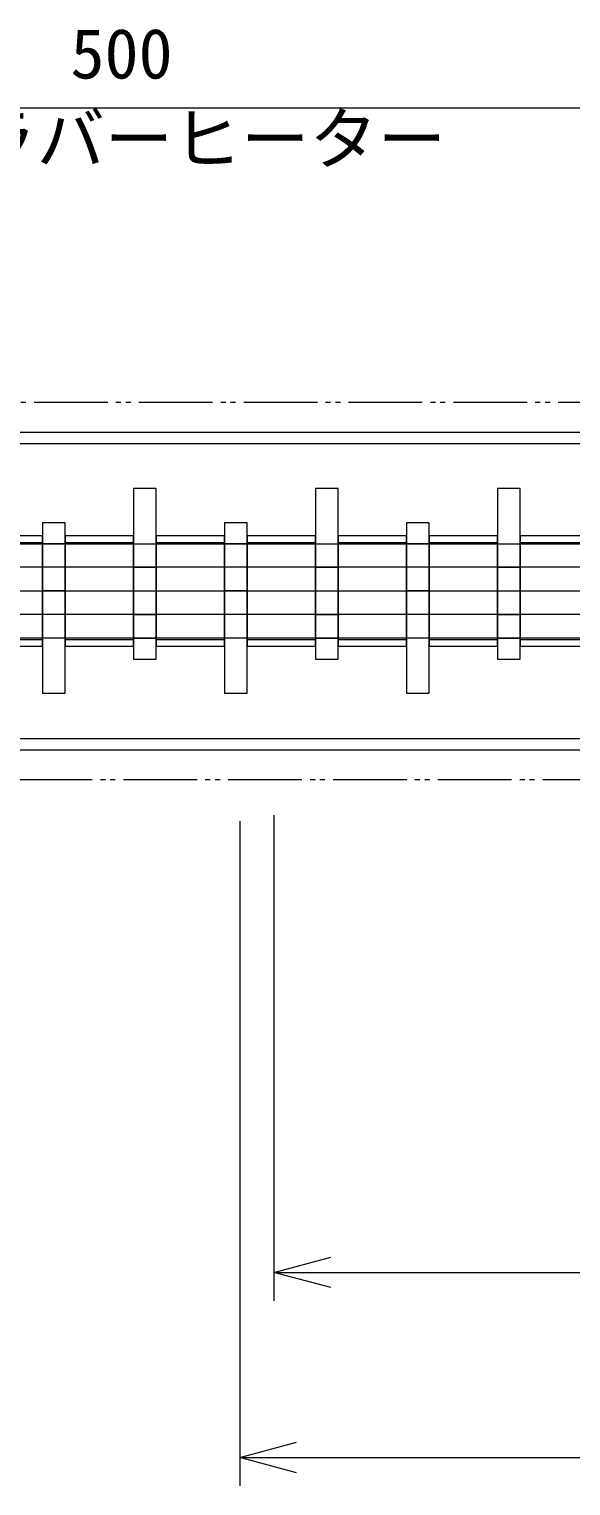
# Model space of a CAD drawing. Units: millimetres at full size. Extents: x -19442 to 19442, y -5866 to 5866.
# Drawn here: x -14149 to -13911, y 1855 to 2496 of the extents above; entities that cross this region are included whole.
import ezdxf
from ezdxf.enums import TextEntityAlignment as Align

# ---------------------------------------------------------------- set-up
doc = ezdxf.new("R2010")
doc.units = ezdxf.units.MM
doc.header["$LTSCALE"] = 3.6
doc.linetypes.add('CHAIN2', pattern=[12, 9, -1, 1, -1])
doc.linetypes.add('DOUBLE_CHAIN2', pattern=[12.8, 9, -1, 0.6, -0.6, 0.6, -1])
for name, color, linetype, lineweight in [('0-2_06_PHANTOM', 2, 'DOUBLE_CHAIN2', 9), ('0-3_04_HIDDEN', 7, 'Continuous', 9), ('0-4_05_CENTER', 2, 'CHAIN2', 9), ('0-5_08_DIM', 3, 'Continuous', 9), ('0-6_0', 2, 'Continuous', 9), ('0-7_10_DRAFT', 1, 'Continuous', 9)]:
    doc.layers.add(name, color=color, linetype=linetype, lineweight=lineweight)
doc.styles.add('ＭＳ ゴシック', font='')
doc.styles.add('ＭＳ Ｐゴシック', font='')
doc.styles.get('ＭＳ ゴシック').set_extended_font_data('MS Gothic')
doc.styles.get('ＭＳ Ｐゴシック').set_extended_font_data('MS PGothic')

# ---------------------------------------------------------------- blocks, each defined once
blk = doc.blocks.new('A$C757C1326_1')
at = {"layer": '0-3_04_HIDDEN'}
for p, q in [((4, 64.9), (1288, 64.9)), ((4, -64.9), (1288, -64.9))]:
    blk.add_line(p, q, dxfattribs=at)
at = {"layer": '0-4_05_CENTER'}
blk.add_line((-13.598, 0), (1372.498, 0), dxfattribs=at)
at = {"layer": '0-6_0', "color": 134}
for p, q in [((9, 69.9), (1285, 69.9)), ((9, -69.9), (1285, -69.9))]:
    blk.add_line(p, q, dxfattribs=at)
blk = doc.blocks.new('A$C7CA06694_1')
at = {"layer": '0-6_0'}
blk.add_blockref('A$C757C1326_1', (3, 0), dxfattribs=at)
blk = doc.blocks.new('A$C501748FC_1')
at = {"layer": '0-3_04_HIDDEN', "color": 3}
for p, q in [((-317.892, 10.392), (-1548, 10.392)), ((-338.677, -10.392), (-1548, -10.392))]:
    blk.add_line(p, q, dxfattribs=at)
at = {"layer": '0-3_04_HIDDEN'}
blk.add_lwpolyline([(-1548, 20.785), (-301, 20.785), (-300, 19.785), (-300, -19.785), (-301, -20.785), (-1548, -20.785), (-1550, -18.785), (-1550, 18.785)], close=True, dxfattribs=at)
at = {"layer": '0-4_05_CENTER'}
blk.add_line((-1560, 0), (4.867, 0), dxfattribs=at)
blk = doc.blocks.new('A$C34C55DE4_1')
at = {"layer": '0-3_04_HIDDEN'}
for p, q in [((-30, 21.3), (0, 21.3)), ((-30, -21.3), (0, -21.3))]:
    blk.add_line(p, q, dxfattribs=at)
blk.add_lwpolyline([(-30, -24.3), (0, -24.3), (0, 24.3), (-30, 24.3)], close=True, dxfattribs=at)
at = {"layer": '0-7_10_DRAFT'}
blk.add_line((-30, 0), (0, 0), dxfattribs=at)
blk = doc.blocks.new('A$C5507311E_1')
at = {"layer": '0-3_04_HIDDEN'}
for p, q in [((-20.785, -10), (-20.785, 0)), ((20.785, -10), (20.785, 0))]:
    blk.add_line(p, q, dxfattribs=at)
at = {"layer": '0-3_04_HIDDEN', "color": 3}
for p, q in [((-10.392, -10), (-10.392, 0)), ((10.392, -10), (10.392, 0))]:
    blk.add_line(p, q, dxfattribs=at)
at = {"layer": '0-6_0', "color": 134}
blk.add_line((0, -10), (0, 0), dxfattribs=at)
blk.add_lwpolyline([(-45, 0), (-45, -10), (30, -10), (30, 0)], close=True, dxfattribs=at)
blk = doc.blocks.new('A$C00420161_1')
at = {"layer": '0-3_04_HIDDEN'}
for p, q in [((-20.785, 0), (-20.785, 10)), ((20.785, 0), (20.785, 10))]:
    blk.add_line(p, q, dxfattribs=at)
at = {"layer": '0-3_04_HIDDEN', "color": 3}
for p, q in [((-10.392, 0), (-10.392, 10)), ((10.392, 0), (10.392, 10))]:
    blk.add_line(p, q, dxfattribs=at)
at = {"layer": '0-6_0', "color": 134}
blk.add_lwpolyline([(-45, 10), (-45, 0), (30, 0), (30, 10)], close=True, dxfattribs=at)
at = {"layer": '0-7_10_DRAFT'}
blk.add_line((0, 0), (0, 10), dxfattribs=at)
blk = doc.blocks.new('A$C724029F7_1')
at = {"layer": '0-3_04_HIDDEN'}
for name, p, rotation in [('A$C5507311E_1', (-758.213, 0), 270), ('A$C5507311E_1', (-678.213, 0), 270), ('A$C5507311E_1', (-598.213, 0), 270), ('A$C00420161_1', (-798.213, 0), 90), ('A$C00420161_1', (-718.213, 0), 90), ('A$C00420161_1', (-638.213, 0), 90)]:
    blk.add_blockref(name, p, dxfattribs=dict(at, rotation=rotation))
for name, p in [('A$C501748FC_1', (0, 0)), ('A$C34C55DE4_1', (-808.213, 0)), ('A$C34C55DE4_1', (-768.213, 0)), ('A$C34C55DE4_1', (-728.213, 0)), ('A$C34C55DE4_1', (-688.213, 0)), ('A$C34C55DE4_1', (-648.213, 0)), ('A$C34C55DE4_1', (-608.213, 0)), ('A$C34C55DE4_1', (-568.213, 0))]:
    blk.add_blockref(name, p, dxfattribs=at)
blk = doc.blocks.new('A$C52611A06_1')
at = {"layer": '0-3_04_HIDDEN'}
blk.add_blockref('A$C724029F7_1', (283, 0), dxfattribs=at)
blk = doc.blocks.new('_Open30')
at = {"layer": '0-5_08_DIM', "color": 4}
blk.add_line((0, 0), (-1, 0), dxfattribs=at)
blk.add_lwpolyline([(-1, 0.26795), (0, 0), (-1, -0.26795)], dxfattribs=at)

msp = doc.modelspace()

# ---------------------------------------------------------------- linework, layer by layer
at = {"layer": '0-2_06_PHANTOM', "color": 4}
msp.add_lwpolyline([(-13838.172, 2332.087), (-14338.172, 2332.087), (-14338.172, 2166.287), (-13838.172, 2166.287)], close=True, dxfattribs=at)
at = {"layer": '0-5_08_DIM'}
for p, q in [((-14313.172, 2461.78), (-13863.172, 2461.78)), ((-14056.672, 2147.937), (-14056.672, 1855.425)), ((-14041.672, 2150.516), (-14041.672, 1936.832)), ((-14016.672, 1949.332), (-13256.672, 1949.332)), ((-14031.672, 1867.925), (-13241.672, 1867.925))]:
    msp.add_line(p, q, dxfattribs=at)

# ---------------------------------------------------------------- block references
at = {"layer": '0-5_08_DIM', "xscale": 25, "yscale": 25, "rotation": 180}
for p in [(-14041.672, 1949.332), (-14056.672, 1867.925)]:
    msp.add_blockref('_Open30', p, dxfattribs=at)
at = {"layer": '0-6_0'}
for name, p in [('A$C7CA06694_1', (-14921.172, 2249.187)), ('A$C52611A06_1', (-13618.172, 2249.187))]:
    msp.add_blockref(name, p, dxfattribs=at)

# ---------------------------------------------------------------- texts
at = {"layer": '0-5_08_DIM'}
for s, style, p in [('500', 'ＭＳ ゴシック', (-14131.029, 2468.05)), ('シリコンラバーヒーター', 'ＭＳ Ｐゴシック', (-14295.952, 2430.53))]:
    msp.add_text(s, height=21.99, dxfattribs=dict(at, style=style)).set_placement(p, align=Align.BOTTOM_LEFT)

doc.saveas('drawing.dxf')
